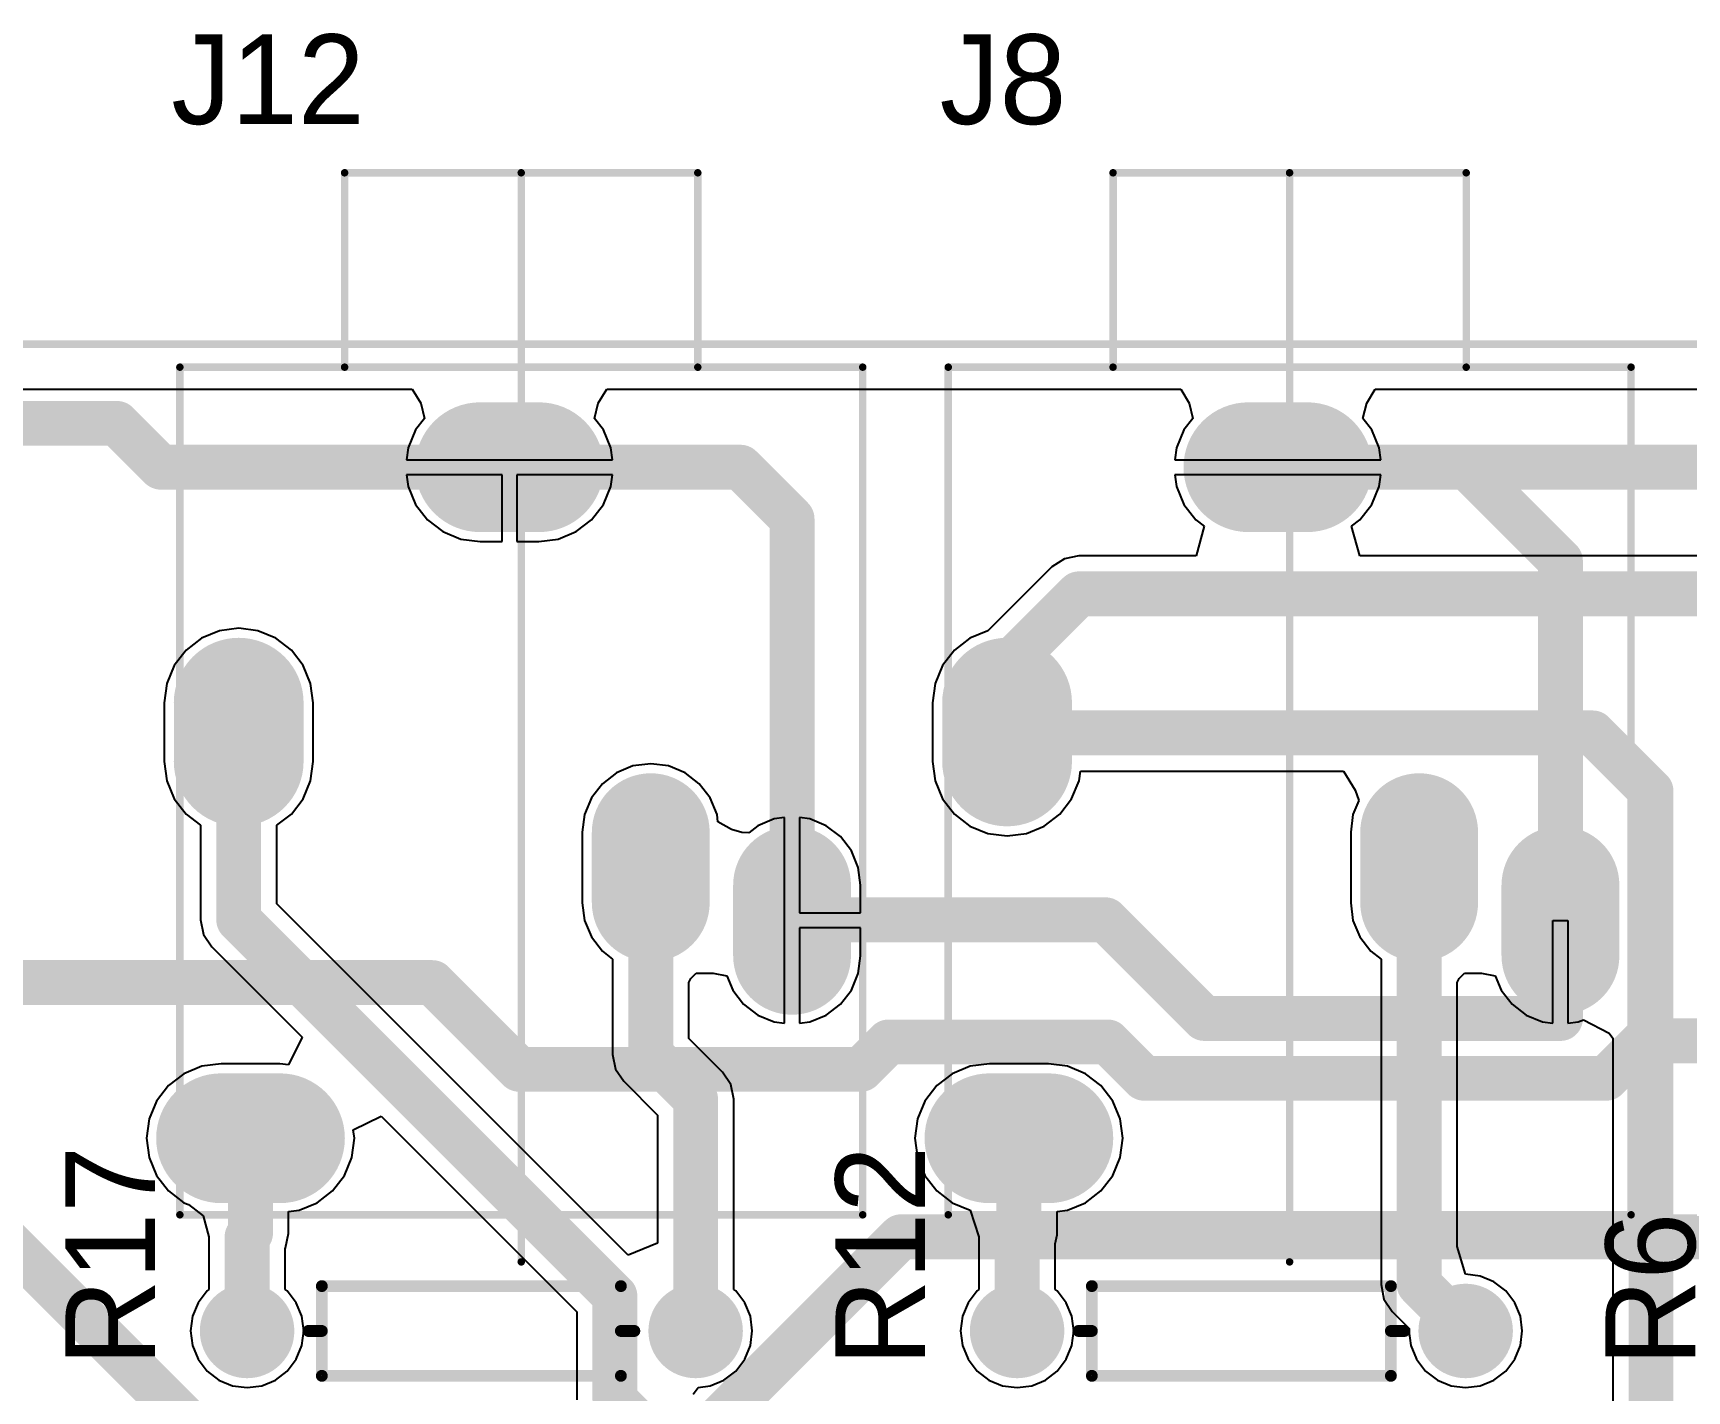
# Model space of a CAD drawing. Header units: millimetres. Extents: x 2.82 to 7.12, y 0.77 to 5.15.
# Drawn here: x 3.882 to 4.988, y 4.245 to 5.153 of the extents above; entities that cross this region are included whole.
import ezdxf

# ---------------------------------------------------------------- set-up
doc = ezdxf.new("R2010")
doc.units = ezdxf.units.MM
doc.header["$MEASUREMENT"] = 0
for name, color, linetype in [('BottomLayer', 5, 'Continuous'), ('BottomSolder', 6, 'Continuous'), ('Mechanical1', 6, 'Continuous'), ('MultiLayer', 9, 'Continuous'), ('PadHoleLayer', 156, 'Continuous'), ('TopLayer', 1, 'Continuous'), ('TopOverlay', 2, 'Continuous'), ('TopSolder', 216, 'Continuous')]:
    doc.layers.add(name, color=color, linetype=linetype)

msp = doc.modelspace()

# ---------------------------------------------------------------- linework, layer by layer
at = {"layer": 'BottomLayer'}
for points, const_width in [([(3.57, 4.892), (3.938, 4.892)], 0.03), ([(3.938, 4.892), (3.9673, 4.8627)], 0.03), ([(4.1808, 4.8627), (4.2202, 4.8627)], 0.0787), ([(4.6947, 4.8627), (4.7341, 4.8627)], 0.0787), ([(3.9673, 4.8627), (4.2005, 4.8627)], 0.03), ([(4.7144, 4.8627), (4.8407, 4.8627)], 0.03), ([(4.8407, 4.8627), (4.9034, 4.8)], 0.03), ([(4.8407, 4.8627), (5.2283, 4.8627)], 0.03), ([(4.9034, 4.5596), (4.9034, 4.8)], 0.03), ([(4.0194, 4.7052), (4.0194, 4.6659)], 0.0787), ([(4.5333, 4.7052), (4.5333, 4.6659)], 0.0787), ([(4.295, 4.6186), (4.295, 4.5714)], 0.0709), ([(4.8089, 4.6186), (4.8089, 4.5714)], 0.0709), ([(4.3895, 4.5832), (4.3895, 4.5359)], 0.0709), ([(4.9034, 4.5832), (4.9034, 4.5359)], 0.0709), ([(4.3895, 4.5596), (4.3895, 4.56)], 0.03), ([(4.3895, 4.56), (4.5992, 4.56)], 0.03), ([(4.5992, 4.56), (4.6652, 4.494)], 0.03), ([(4.9034, 4.494), (4.9034, 4.5596)], 0.03), ([(3.803, 4.518), (4.149, 4.518)], 0.03), ([(4.149, 4.518), (4.207, 4.46)], 0.03), ([(4.6652, 4.494), (4.9034, 4.494)], 0.03), ([(4.4357, 4.46), (4.454, 4.4783)], 0.03), ([(4.454, 4.4783), (4.6007, 4.4783)], 0.03), ([(4.6007, 4.4783), (4.625, 4.454)], 0.03), ([(4.934, 4.454), (4.959, 4.479)], 0.03), ([(4.959, 4.479), (5.15, 4.479)], 0.03), ([(4.207, 4.46), (4.4357, 4.46)], 0.03), ([(4.625, 4.454), (4.934, 4.454)], 0.03), ([(4.0076, 4.4139), (4.047, 4.4139)], 0.0787), ([(4.5215, 4.4139), (4.5609, 4.4139)], 0.0787), ([(3.783, 4.427), (4.175, 4.035)], 0.03), ([(4.255, 4.1407), (4.4623, 4.348)], 0.03), ([(4.4623, 4.348), (6.588, 4.348)], 0.03)]:
    msp.add_lwpolyline(points, dxfattribs=dict(at, const_width=const_width))
for points, const_width in [([(3.9305, 4.892, 1), (3.9455, 4.892, 1)], 0.015), ([(3.9305, 4.892, 1), (3.9455, 4.892, 1)], 0.015), ([(4.1611, 4.8627, 1), (4.2005, 4.8627, 1)], 0.0394), ([(4.2005, 4.8627, 1), (4.2399, 4.8627, 1)], 0.0394), ([(4.675, 4.8627, 1), (4.7144, 4.8627, 1)], 0.0394), ([(4.7144, 4.8627, 1), (4.7538, 4.8627, 1)], 0.0394), ([(3.9598, 4.8627, 1), (3.9748, 4.8627, 1)], 0.015), ([(3.9598, 4.8627, 1), (3.9748, 4.8627, 1)], 0.015), ([(4.193, 4.8627, 1), (4.208, 4.8627, 1)], 0.015), ([(4.7069, 4.8627, 1), (4.7219, 4.8627, 1)], 0.015), ([(4.8332, 4.8627, 1), (4.8482, 4.8627, 1)], 0.015), ([(4.8332, 4.8627, 1), (4.8482, 4.8627, 1)], 0.015), ([(4.8332, 4.8627, 1), (4.8482, 4.8627, 1)], 0.015), ([(4.8959, 4.8, 1), (4.9109, 4.8, 1)], 0.015), ([(4.8959, 4.8, 1), (4.9109, 4.8, 1)], 0.015), ([(3.9997, 4.7052, 1), (4.0391, 4.7052, 1)], 0.0394), ([(4.5136, 4.7052, 1), (4.553, 4.7052, 1)], 0.0394), ([(3.9997, 4.6659, 1), (4.0391, 4.6659, 1)], 0.0394), ([(4.5136, 4.6659, 1), (4.553, 4.6659, 1)], 0.0394), ([(4.2773, 4.6186, 1), (4.3127, 4.6186, 1)], 0.0354), ([(4.7912, 4.6186, 1), (4.8266, 4.6186, 1)], 0.0354), ([(4.3718, 4.5832, 1), (4.4072, 4.5832, 1)], 0.0354), ([(4.8857, 4.5832, 1), (4.9211, 4.5832, 1)], 0.0354), ([(4.2773, 4.5714, 1), (4.3127, 4.5714, 1)], 0.0354), ([(4.7912, 4.5714, 1), (4.8266, 4.5714, 1)], 0.0354), ([(4.3718, 4.5359, 1), (4.4072, 4.5359, 1)], 0.0354), ([(4.382, 4.56, 1), (4.397, 4.56, 1)], 0.015), ([(4.382, 4.56, 1), (4.397, 4.56, 1)], 0.015), ([(4.382, 4.5596, 1), (4.397, 4.5596, 1)], 0.015), ([(4.5917, 4.56, 1), (4.6067, 4.56, 1)], 0.015), ([(4.5917, 4.56, 1), (4.6067, 4.56, 1)], 0.015), ([(4.8857, 4.5359, 1), (4.9211, 4.5359, 1)], 0.0354), ([(4.8959, 4.5596, 1), (4.9109, 4.5596, 1)], 0.015), ([(4.8959, 4.5596, 1), (4.9109, 4.5596, 1)], 0.015), ([(4.1415, 4.518, 1), (4.1565, 4.518, 1)], 0.015), ([(4.1415, 4.518, 1), (4.1565, 4.518, 1)], 0.015), ([(4.6577, 4.494, 1), (4.6727, 4.494, 1)], 0.015), ([(4.6577, 4.494, 1), (4.6727, 4.494, 1)], 0.015), ([(4.8959, 4.494, 1), (4.9109, 4.494, 1)], 0.015), ([(4.8959, 4.494, 1), (4.9109, 4.494, 1)], 0.015), ([(4.4465, 4.4783, 1), (4.4615, 4.4783, 1)], 0.015), ([(4.4465, 4.4783, 1), (4.4615, 4.4783, 1)], 0.015), ([(4.5932, 4.4783, 1), (4.6082, 4.4783, 1)], 0.015), ([(4.5932, 4.4783, 1), (4.6082, 4.4783, 1)], 0.015), ([(4.9515, 4.479, 1), (4.9665, 4.479, 1)], 0.015), ([(4.9515, 4.479, 1), (4.9665, 4.479, 1)], 0.015), ([(4.1995, 4.46, 1), (4.2145, 4.46, 1)], 0.015), ([(4.1995, 4.46, 1), (4.2145, 4.46, 1)], 0.015), ([(4.4282, 4.46, 1), (4.4432, 4.46, 1)], 0.015), ([(4.4282, 4.46, 1), (4.4432, 4.46, 1)], 0.015), ([(4.6175, 4.454, 1), (4.6325, 4.454, 1)], 0.015), ([(4.6175, 4.454, 1), (4.6325, 4.454, 1)], 0.015), ([(4.9265, 4.454, 1), (4.9415, 4.454, 1)], 0.015), ([(4.9265, 4.454, 1), (4.9415, 4.454, 1)], 0.015), ([(3.9879, 4.4139, 1), (4.0273, 4.4139, 1)], 0.0394), ([(4.0273, 4.4139, 1), (4.0667, 4.4139, 1)], 0.0394), ([(4.5018, 4.4139, 1), (4.5412, 4.4139, 1)], 0.0394), ([(4.5412, 4.4139, 1), (4.5806, 4.4139, 1)], 0.0394), ([(4.4548, 4.348, 1), (4.4698, 4.348, 1)], 0.015), ([(4.4548, 4.348, 1), (4.4698, 4.348, 1)], 0.015), ([(4.0112, 4.285, 1), (4.0388, 4.285, 1)], 0.0276), ([(4.3112, 4.285, 1), (4.3388, 4.285, 1)], 0.0276), ([(4.5262, 4.285, 1), (4.5538, 4.285, 1)], 0.0276), ([(4.8262, 4.285, 1), (4.8538, 4.285, 1)], 0.0276)]:
    msp.add_lwpolyline(points, format="xyb", close=True, dxfattribs=dict(at, const_width=const_width))
at = {"layer": 'BottomSolder'}
for points, const_width in [([(4.1808, 4.8627), (4.2202, 4.8627)], 0.0867), ([(4.6947, 4.8627), (4.7341, 4.8627)], 0.0867), ([(4.0194, 4.7052), (4.0194, 4.6659)], 0.0867), ([(4.5333, 4.7052), (4.5333, 4.6659)], 0.0867), ([(4.295, 4.6186), (4.295, 4.5714)], 0.0789), ([(4.8089, 4.6186), (4.8089, 4.5714)], 0.0789), ([(4.3895, 4.5832), (4.3895, 4.5359)], 0.0789), ([(4.9034, 4.5832), (4.9034, 4.5359)], 0.0789), ([(4.0076, 4.4139), (4.047, 4.4139)], 0.0867), ([(4.5215, 4.4139), (4.5609, 4.4139)], 0.0867)]:
    msp.add_lwpolyline(points, dxfattribs=dict(at, const_width=const_width))
for points, const_width in [([(4.1591, 4.8627, 1), (4.2025, 4.8627, 1)], 0.0434), ([(4.1985, 4.8627, 1), (4.2419, 4.8627, 1)], 0.0434), ([(4.673, 4.8627, 1), (4.7164, 4.8627, 1)], 0.0434), ([(4.7124, 4.8627, 1), (4.7558, 4.8627, 1)], 0.0434), ([(3.9977, 4.7052, 1), (4.0411, 4.7052, 1)], 0.0434), ([(4.5116, 4.7052, 1), (4.555, 4.7052, 1)], 0.0434), ([(3.9977, 4.6659, 1), (4.0411, 4.6659, 1)], 0.0434), ([(4.5116, 4.6659, 1), (4.555, 4.6659, 1)], 0.0434), ([(4.2753, 4.6186, 1), (4.3147, 4.6186, 1)], 0.0394), ([(4.7892, 4.6186, 1), (4.8286, 4.6186, 1)], 0.0394), ([(4.3698, 4.5832, 1), (4.4092, 4.5832, 1)], 0.0394), ([(4.8837, 4.5832, 1), (4.9231, 4.5832, 1)], 0.0394), ([(4.2753, 4.5714, 1), (4.3147, 4.5714, 1)], 0.0394), ([(4.7892, 4.5714, 1), (4.8286, 4.5714, 1)], 0.0394), ([(4.3698, 4.5359, 1), (4.4092, 4.5359, 1)], 0.0394), ([(4.8837, 4.5359, 1), (4.9231, 4.5359, 1)], 0.0394), ([(3.9859, 4.4139, 1), (4.0293, 4.4139, 1)], 0.0434), ([(4.0253, 4.4139, 1), (4.0687, 4.4139, 1)], 0.0434), ([(4.4998, 4.4139, 1), (4.5432, 4.4139, 1)], 0.0434), ([(4.5392, 4.4139, 1), (4.5826, 4.4139, 1)], 0.0434), ([(4.0092, 4.285, 1), (4.0408, 4.285, 1)], 0.0316), ([(4.3092, 4.285, 1), (4.3408, 4.285, 1)], 0.0316), ([(4.5242, 4.285, 1), (4.5558, 4.285, 1)], 0.0316), ([(4.8242, 4.285, 1), (4.8558, 4.285, 1)], 0.0316)]:
    msp.add_lwpolyline(points, format="xyb", close=True, dxfattribs=dict(at, const_width=const_width))
at = {"layer": 'Mechanical1', "const_width": 0.005}
msp.add_lwpolyline([(3.055, 4.945), (7.005, 4.945)], dxfattribs=at)
at = {"layer": 'MultiLayer'}
for points, const_width in [([(4.1808, 4.8627), (4.2202, 4.8627)], 0.0787), ([(4.6947, 4.8627), (4.7341, 4.8627)], 0.0787), ([(4.0194, 4.7052), (4.0194, 4.6659)], 0.0787), ([(4.5333, 4.7052), (4.5333, 4.6659)], 0.0787), ([(4.295, 4.6186), (4.295, 4.5714)], 0.0709), ([(4.8089, 4.6186), (4.8089, 4.5714)], 0.0709), ([(4.3895, 4.5832), (4.3895, 4.5359)], 0.0709), ([(4.9034, 4.5832), (4.9034, 4.5359)], 0.0709), ([(4.0076, 4.4139), (4.047, 4.4139)], 0.0787), ([(4.5215, 4.4139), (4.5609, 4.4139)], 0.0787)]:
    msp.add_lwpolyline(points, dxfattribs=dict(at, const_width=const_width))
for points, const_width in [([(4.1611, 4.8627, 1), (4.2005, 4.8627, 1)], 0.0394), ([(4.2005, 4.8627, 1), (4.2399, 4.8627, 1)], 0.0394), ([(4.675, 4.8627, 1), (4.7144, 4.8627, 1)], 0.0394), ([(4.7144, 4.8627, 1), (4.7538, 4.8627, 1)], 0.0394), ([(3.9997, 4.7052, 1), (4.0391, 4.7052, 1)], 0.0394), ([(4.5136, 4.7052, 1), (4.553, 4.7052, 1)], 0.0394), ([(3.9997, 4.6659, 1), (4.0391, 4.6659, 1)], 0.0394), ([(4.5136, 4.6659, 1), (4.553, 4.6659, 1)], 0.0394), ([(4.2773, 4.6186, 1), (4.3127, 4.6186, 1)], 0.0354), ([(4.7912, 4.6186, 1), (4.8266, 4.6186, 1)], 0.0354), ([(4.3718, 4.5832, 1), (4.4072, 4.5832, 1)], 0.0354), ([(4.8857, 4.5832, 1), (4.9211, 4.5832, 1)], 0.0354), ([(4.2773, 4.5714, 1), (4.3127, 4.5714, 1)], 0.0354), ([(4.7912, 4.5714, 1), (4.8266, 4.5714, 1)], 0.0354), ([(4.3718, 4.5359, 1), (4.4072, 4.5359, 1)], 0.0354), ([(4.8857, 4.5359, 1), (4.9211, 4.5359, 1)], 0.0354), ([(3.9879, 4.4139, 1), (4.0273, 4.4139, 1)], 0.0394), ([(4.0273, 4.4139, 1), (4.0667, 4.4139, 1)], 0.0394), ([(4.5018, 4.4139, 1), (4.5412, 4.4139, 1)], 0.0394), ([(4.5412, 4.4139, 1), (4.5806, 4.4139, 1)], 0.0394), ([(4.0112, 4.285, 1), (4.0388, 4.285, 1)], 0.0276), ([(4.3112, 4.285, 1), (4.3388, 4.285, 1)], 0.0276), ([(4.5262, 4.285, 1), (4.5538, 4.285, 1)], 0.0276), ([(4.8262, 4.285, 1), (4.8538, 4.285, 1)], 0.0276)]:
    msp.add_lwpolyline(points, format="xyb", close=True, dxfattribs=dict(at, const_width=const_width))
at = {"layer": 'PadHoleLayer'}
for points, const_width in [([(4.1857, 4.8627, 1), (4.2153, 4.8627, 1)], 0.0295), ([(4.6996, 4.8627, 1), (4.7292, 4.8627, 1)], 0.0295), ([(4.0046, 4.6856, 1), (4.0342, 4.6856, 1)], 0.0295), ([(4.5185, 4.6856, 1), (4.5481, 4.6856, 1)], 0.0295), ([(4.2812, 4.595, 1), (4.3088, 4.595, 1)], 0.0276), ([(4.7951, 4.595, 1), (4.8227, 4.595, 1)], 0.0276), ([(4.3757, 4.5596, 1), (4.4033, 4.5596, 1)], 0.0276), ([(4.8896, 4.5596, 1), (4.9172, 4.5596, 1)], 0.0276), ([(4.0125, 4.4139, 1), (4.042, 4.4139, 1)], 0.0295), ([(4.5264, 4.4139, 1), (4.5559, 4.4139, 1)], 0.0295), ([(4.0166, 4.285, 1), (4.0334, 4.285, 1)], 0.0167), ([(4.3166, 4.285, 1), (4.3334, 4.285, 1)], 0.0167), ([(4.5316, 4.285, 1), (4.5484, 4.285, 1)], 0.0167), ([(4.8316, 4.285, 1), (4.8484, 4.285, 1)], 0.0167)]:
    msp.add_lwpolyline(points, format="xyb", close=True, dxfattribs=dict(at, const_width=const_width))
at = {"layer": 'TopLayer'}
for p, q in [((3.4924, 4.915), (4.1355, 4.915)), ((4.1355, 4.915), (4.1411, 4.9055)), ((4.2599, 4.9055), (4.2655, 4.915)), ((4.2655, 4.915), (4.6494, 4.915)), ((4.6494, 4.915), (4.655, 4.9055)), ((4.7738, 4.9055), (4.7794, 4.915)), ((4.7794, 4.915), (5.1633, 4.915)), ((4.1411, 4.9055), (4.1436, 4.8953)), ((4.2574, 4.8953), (4.2599, 4.9055)), ((4.655, 4.9055), (4.6575, 4.8953)), ((4.7713, 4.8953), (4.7738, 4.9055)), ((4.1436, 4.8953), (4.1377, 4.8876)), ((4.2633, 4.8876), (4.2574, 4.8953)), ((4.6575, 4.8953), (4.6516, 4.8876)), ((4.7772, 4.8876), (4.7713, 4.8953)), ((4.1377, 4.8876), (4.1327, 4.8756)), ((4.2683, 4.8756), (4.2633, 4.8876)), ((4.6516, 4.8876), (4.6466, 4.8756)), ((4.7822, 4.8756), (4.7772, 4.8876)), ((4.1327, 4.8756), (4.1317, 4.8677)), ((4.1317, 4.8677), (4.2005, 4.8677)), ((4.2005, 4.8677), (4.2693, 4.8677)), ((4.2693, 4.8677), (4.2683, 4.8756)), ((4.6466, 4.8756), (4.6456, 4.8677)), ((4.6456, 4.8677), (4.7144, 4.8677)), ((4.7144, 4.8677), (4.7832, 4.8677)), ((4.7832, 4.8677), (4.7822, 4.8756)), ((4.1955, 4.8577), (4.1317, 4.8577)), ((4.1317, 4.8577), (4.1327, 4.8498)), ((4.1955, 4.8129), (4.1955, 4.8577)), ((4.2693, 4.8577), (4.2055, 4.8577)), ((4.2055, 4.8577), (4.2055, 4.8129)), ((4.2683, 4.8498), (4.2693, 4.8577)), ((4.7144, 4.8577), (4.6456, 4.8577)), ((4.6456, 4.8577), (4.6466, 4.8498)), ((4.7832, 4.8577), (4.7144, 4.8577)), ((4.7822, 4.8498), (4.7832, 4.8577)), ((4.1327, 4.8498), (4.1377, 4.8378)), ((4.2633, 4.8378), (4.2683, 4.8498)), ((4.6466, 4.8498), (4.6516, 4.8378)), ((4.7772, 4.8378), (4.7822, 4.8498)), ((4.1377, 4.8378), (4.1456, 4.8275)), ((4.2554, 4.8275), (4.2633, 4.8378)), ((4.6516, 4.8378), (4.6595, 4.8275)), ((4.7693, 4.8275), (4.7772, 4.8378)), ((4.1456, 4.8275), (4.1559, 4.8196)), ((4.2451, 4.8196), (4.2554, 4.8275)), ((4.6595, 4.8275), (4.6652, 4.8232)), ((4.6652, 4.8232), (4.6597, 4.8035)), ((4.7637, 4.8232), (4.7693, 4.8275)), ((4.7692, 4.8035), (4.7637, 4.8232)), ((4.1559, 4.8196), (4.1679, 4.8146)), ((4.1679, 4.8146), (4.1808, 4.8129)), ((4.1808, 4.8129), (4.1955, 4.8129)), ((4.2055, 4.8129), (4.2202, 4.8129)), ((4.2202, 4.8129), (4.2331, 4.8146)), ((4.2331, 4.8146), (4.2451, 4.8196)), ((4.5716, 4.8015), (4.5633, 4.796)), ((4.5813, 4.8035), (4.5716, 4.8015)), ((4.6597, 4.8035), (4.5813, 4.8035)), ((5.1735, 4.8035), (4.7692, 4.8035)), ((4.5633, 4.796), (4.5206, 4.7534)), ((3.9945, 4.7484), (3.9842, 4.7404)), ((4.0065, 4.7533), (3.9945, 4.7484)), ((4.0194, 4.755), (4.0065, 4.7533)), ((4.0323, 4.7533), (4.0194, 4.755)), ((4.0443, 4.7484), (4.0323, 4.7533)), ((4.0546, 4.7404), (4.0443, 4.7484)), ((4.5084, 4.7484), (4.4981, 4.7404)), ((4.5204, 4.7533), (4.5084, 4.7484)), ((4.5206, 4.7534), (4.5204, 4.7533)), ((3.9842, 4.7404), (3.9763, 4.7301)), ((4.0625, 4.7301), (4.0546, 4.7404)), ((4.4981, 4.7404), (4.4902, 4.7301)), ((3.9763, 4.7301), (3.9713, 4.7181)), ((4.0675, 4.7181), (4.0625, 4.7301)), ((4.4902, 4.7301), (4.4852, 4.7181)), ((3.9713, 4.7181), (3.9696, 4.7052)), ((4.0692, 4.7052), (4.0675, 4.7181)), ((4.4852, 4.7181), (4.4835, 4.7052)), ((3.9696, 4.7052), (3.9696, 4.6659)), ((4.0692, 4.6659), (4.0692, 4.7052)), ((4.4835, 4.7052), (4.4835, 4.6659)), ((3.9696, 4.6659), (3.9713, 4.653)), ((4.0675, 4.653), (4.0692, 4.6659)), ((4.2721, 4.6583), (4.2626, 4.651)), ((4.2831, 4.6629), (4.2721, 4.6583)), ((4.295, 4.6644), (4.2831, 4.6629)), ((4.3069, 4.6629), (4.295, 4.6644)), ((4.3179, 4.6583), (4.3069, 4.6629)), ((4.3274, 4.651), (4.3179, 4.6583)), ((4.4835, 4.6659), (4.4852, 4.653)), ((4.5814, 4.653), (4.5823, 4.6595)), ((4.5823, 4.6595), (4.7582, 4.6595)), ((4.7582, 4.6595), (4.766, 4.6467)), ((3.9713, 4.653), (3.9763, 4.641)), ((4.0625, 4.641), (4.0675, 4.653)), ((4.2626, 4.651), (4.2553, 4.6415)), ((4.3347, 4.6415), (4.3274, 4.651)), ((4.4852, 4.653), (4.4902, 4.641)), ((4.5764, 4.641), (4.5814, 4.653)), ((4.766, 4.6467), (4.7685, 4.6398)), ((3.9763, 4.641), (3.9842, 4.6307)), ((4.0546, 4.6307), (4.0625, 4.641)), ((4.2553, 4.6415), (4.2507, 4.6305)), ((4.3393, 4.6305), (4.3347, 4.6415)), ((4.4902, 4.641), (4.4981, 4.6307)), ((4.5685, 4.6307), (4.5764, 4.641)), ((4.7685, 4.6398), (4.7646, 4.6305)), ((3.9842, 4.6307), (3.9939, 4.6232)), ((4.0449, 4.6232), (4.0546, 4.6307)), ((4.2507, 4.6305), (4.2492, 4.6186)), ((4.3399, 4.6255), (4.3393, 4.6305)), ((4.349, 4.6203), (4.3399, 4.6255)), ((4.3776, 4.6275), (4.3666, 4.6229)), ((4.3845, 4.6284), (4.3776, 4.6275)), ((4.3845, 4.5596), (4.3845, 4.6284)), ((4.4013, 4.6275), (4.3945, 4.6284)), ((4.3945, 4.6284), (4.3945, 4.5646)), ((4.4124, 4.6229), (4.4013, 4.6275)), ((4.4981, 4.6307), (4.5084, 4.6227)), ((4.5582, 4.6227), (4.5685, 4.6307)), ((4.7646, 4.6305), (4.7631, 4.6186)), ((3.9939, 4.6232), (3.9939, 4.56)), ((4.0449, 4.5706), (4.0449, 4.6232)), ((4.2492, 4.6186), (4.2492, 4.5714)), ((4.3558, 4.6183), (4.349, 4.6203)), ((4.3605, 4.6182), (4.3558, 4.6183)), ((4.3666, 4.6229), (4.3605, 4.6182)), ((4.4219, 4.6156), (4.4124, 4.6229)), ((4.4292, 4.6061), (4.4219, 4.6156)), ((4.5084, 4.6227), (4.5204, 4.6178)), ((4.5204, 4.6178), (4.5333, 4.6161)), ((4.5333, 4.6161), (4.5462, 4.6178)), ((4.5462, 4.6178), (4.5582, 4.6227)), ((4.7631, 4.6186), (4.7631, 4.5714)), ((4.4338, 4.595), (4.4292, 4.6061)), ((4.4353, 4.5832), (4.4338, 4.595)), ((4.4353, 4.5646), (4.4353, 4.5832)), ((4.2798, 4.3356), (4.0449, 4.5706)), ((4.2492, 4.5714), (4.2507, 4.5595)), ((4.7631, 4.5714), (4.7646, 4.5595)), ((3.9939, 4.56), (3.9959, 4.5502)), ((4.2507, 4.5595), (4.2553, 4.5485)), ((4.3845, 4.4908), (4.3845, 4.5596)), ((4.3945, 4.5646), (4.4353, 4.5646)), ((4.7646, 4.5595), (4.7692, 4.5485)), ((4.8984, 4.4908), (4.8984, 4.5596)), ((4.8984, 4.5596), (4.9084, 4.5596)), ((4.9084, 4.5596), (4.9084, 4.4908)), ((3.9959, 4.5502), (4.0014, 4.542)), ((4.2553, 4.5485), (4.2626, 4.539)), ((4.4353, 4.5546), (4.3945, 4.5546)), ((4.3945, 4.5546), (4.3945, 4.4908)), ((4.4353, 4.5359), (4.4353, 4.5546)), ((4.7692, 4.5485), (4.7765, 4.539)), ((4.0014, 4.542), (4.0618, 4.4816)), ((4.2626, 4.539), (4.2695, 4.5337)), ((4.4338, 4.5241), (4.4353, 4.5359)), ((4.7765, 4.539), (4.7834, 4.5337)), ((4.2695, 4.5337), (4.2695, 4.47)), ((4.3217, 4.5207), (4.3253, 4.5243)), ((4.3253, 4.5243), (4.3367, 4.5242)), ((4.3367, 4.5242), (4.3459, 4.5225)), ((4.4292, 4.513), (4.4338, 4.5241)), ((4.7834, 4.5337), (4.7834, 4.3161)), ((4.8356, 4.5207), (4.8392, 4.5243)), ((4.8392, 4.5243), (4.8506, 4.5242)), ((4.8506, 4.5242), (4.8598, 4.5225)), ((4.3205, 4.518), (4.3217, 4.5207)), ((4.3205, 4.4806), (4.3205, 4.518)), ((4.3459, 4.5225), (4.3498, 4.513)), ((4.3498, 4.513), (4.3571, 4.5035)), ((4.4219, 4.5035), (4.4292, 4.513)), ((4.8344, 4.518), (4.8356, 4.5207)), ((4.8344, 4.3414), (4.8344, 4.518)), ((4.8598, 4.5225), (4.8637, 4.513)), ((4.8637, 4.513), (4.871, 4.5035)), ((4.3571, 4.5035), (4.3666, 4.4963)), ((4.4124, 4.4963), (4.4219, 4.5035)), ((4.871, 4.5035), (4.8805, 4.4963)), ((4.3666, 4.4963), (4.3776, 4.4917)), ((4.3776, 4.4917), (4.3845, 4.4908)), ((4.3945, 4.4908), (4.4013, 4.4917)), ((4.4013, 4.4917), (4.4124, 4.4963)), ((4.8805, 4.4963), (4.8915, 4.4917)), ((4.8915, 4.4917), (4.8984, 4.4908)), ((4.9084, 4.4908), (4.9152, 4.4917)), ((4.9152, 4.4917), (4.9188, 4.4932)), ((4.9188, 4.4932), (4.9359, 4.4841)), ((4.0618, 4.4816), (4.0526, 4.463)), ((4.343, 4.458), (4.3205, 4.4806)), ((4.9359, 4.4841), (4.9385, 4.4808)), ((4.9385, 4.4808), (4.9385, 4.1066)), ((4.2695, 4.47), (4.2715, 4.4602)), ((3.9947, 4.462), (3.9827, 4.457)), ((4.0076, 4.4637), (3.9947, 4.462)), ((4.047, 4.4637), (4.0076, 4.4637)), ((4.0526, 4.463), (4.047, 4.4637)), ((4.2715, 4.4602), (4.277, 4.452)), ((4.3485, 4.4498), (4.343, 4.458)), ((4.5086, 4.462), (4.4966, 4.457)), ((4.5215, 4.4637), (4.5086, 4.462)), ((4.5609, 4.4637), (4.5215, 4.4637)), ((4.5738, 4.462), (4.5609, 4.4637)), ((4.5858, 4.457), (4.5738, 4.462)), ((3.9724, 4.4491), (3.9645, 4.4388)), ((3.9827, 4.457), (3.9724, 4.4491)), ((4.277, 4.452), (4.2995, 4.4294)), ((4.3505, 4.44), (4.3485, 4.4498)), ((4.4863, 4.4491), (4.4784, 4.4388)), ((4.4966, 4.457), (4.4863, 4.4491)), ((4.5961, 4.4491), (4.5858, 4.457)), ((4.604, 4.4388), (4.5961, 4.4491)), ((3.9645, 4.4388), (3.9595, 4.4268)), ((4.3505, 4.3128), (4.3505, 4.44)), ((4.4784, 4.4388), (4.4734, 4.4268)), ((4.609, 4.4268), (4.604, 4.4388)), ((3.9595, 4.4268), (3.9578, 4.4139)), ((4.096, 4.4195), (4.1147, 4.4287)), ((4.1147, 4.4287), (4.2455, 4.2979)), ((4.2995, 4.4294), (4.2995, 4.3438)), ((4.4734, 4.4268), (4.4717, 4.4139)), ((4.6107, 4.4139), (4.609, 4.4268)), ((3.9578, 4.4139), (3.9595, 4.401)), ((4.0951, 4.401), (4.0968, 4.4139)), ((4.0968, 4.4139), (4.096, 4.4195)), ((4.4717, 4.4139), (4.4734, 4.401)), ((4.609, 4.401), (4.6107, 4.4139)), ((3.9595, 4.401), (3.9645, 4.389)), ((4.0901, 4.389), (4.0951, 4.401)), ((4.4734, 4.401), (4.4784, 4.389)), ((4.604, 4.389), (4.609, 4.401)), ((3.9645, 4.389), (3.9724, 4.3787)), ((4.0822, 4.3787), (4.0901, 4.389)), ((4.4784, 4.389), (4.4863, 4.3787)), ((4.5961, 4.3787), (4.604, 4.389)), ((3.9724, 4.3787), (3.9827, 4.3708)), ((3.9827, 4.3708), (3.9858, 4.3695)), ((3.9858, 4.3695), (3.9957, 4.3621)), ((4.0599, 4.3658), (4.0719, 4.3708)), ((4.0719, 4.3708), (4.0822, 4.3787)), ((4.4863, 4.3787), (4.4966, 4.3708)), ((4.4966, 4.3708), (4.5086, 4.3658)), ((4.5738, 4.3658), (4.5858, 4.3708)), ((4.5858, 4.3708), (4.5961, 4.3787)), ((3.9957, 4.3621), (3.9995, 4.348)), ((4.0528, 4.3649), (4.0599, 4.3658)), ((4.0528, 4.3503), (4.0528, 4.3649)), ((4.5086, 4.3658), (4.5145, 4.348)), ((4.5667, 4.3649), (4.5738, 4.3658)), ((4.5667, 4.3492), (4.5667, 4.3649)), ((3.9995, 4.348), (3.9995, 4.3128)), ((4.0508, 4.3405), (4.0528, 4.3503)), ((4.5145, 4.348), (4.5145, 4.3128)), ((4.5655, 4.3432), (4.5667, 4.3492)), ((4.0505, 4.34), (4.0508, 4.3405)), ((4.0505, 4.3128), (4.0505, 4.34)), ((4.2995, 4.3438), (4.2798, 4.3356)), ((4.5655, 4.3128), (4.5655, 4.3432)), ((4.84, 4.3229), (4.8344, 4.3414)), ((4.7834, 4.3161), (4.7853, 4.3063)), ((4.8498, 4.3216), (4.84, 4.3229)), ((4.8589, 4.3178), (4.8498, 4.3216)), ((4.8668, 4.3118), (4.8589, 4.3178)), ((3.9922, 4.3039), (3.9884, 4.2948)), ((3.9982, 4.3118), (3.9922, 4.3039)), ((3.9995, 4.3128), (3.9982, 4.3118)), ((4.0518, 4.3118), (4.0505, 4.3128)), ((4.0578, 4.3039), (4.0518, 4.3118)), ((4.0616, 4.2948), (4.0578, 4.3039)), ((4.3518, 4.3118), (4.3505, 4.3128)), ((4.3578, 4.3039), (4.3518, 4.3118)), ((4.3616, 4.2948), (4.3578, 4.3039)), ((4.5072, 4.3039), (4.5034, 4.2948)), ((4.5132, 4.3118), (4.5072, 4.3039)), ((4.5145, 4.3128), (4.5132, 4.3118)), ((4.5668, 4.3118), (4.5655, 4.3128)), ((4.5728, 4.3039), (4.5668, 4.3118)), ((4.5766, 4.2948), (4.5728, 4.3039)), ((4.7853, 4.3063), (4.7909, 4.2981)), ((4.8728, 4.3039), (4.8668, 4.3118)), ((4.8766, 4.2948), (4.8728, 4.3039)), ((3.9884, 4.2948), (3.9871, 4.285)), ((4.0629, 4.285), (4.0616, 4.2948)), ((4.2455, 4.2979), (4.2455, 4.239)), ((4.3629, 4.285), (4.3616, 4.2948)), ((4.5034, 4.2948), (4.5021, 4.285)), ((4.5779, 4.285), (4.5766, 4.2948)), ((4.7909, 4.2981), (4.8023, 4.2866)), ((4.8779, 4.285), (4.8766, 4.2948)), ((3.9871, 4.285), (3.9884, 4.2752)), ((4.0616, 4.2752), (4.0629, 4.285)), ((4.3616, 4.2752), (4.3629, 4.285)), ((4.5021, 4.285), (4.5034, 4.2752)), ((4.5766, 4.2752), (4.5779, 4.285)), ((4.8023, 4.2866), (4.8021, 4.285)), ((4.8021, 4.285), (4.8034, 4.2752)), ((4.8766, 4.2752), (4.8779, 4.285)), ((3.9884, 4.2752), (3.9922, 4.2661)), ((4.0578, 4.2661), (4.0616, 4.2752)), ((4.3578, 4.2661), (4.3616, 4.2752)), ((4.5034, 4.2752), (4.5072, 4.2661)), ((4.5728, 4.2661), (4.5766, 4.2752)), ((4.8034, 4.2752), (4.8072, 4.2661)), ((4.8728, 4.2661), (4.8766, 4.2752)), ((3.9922, 4.2661), (3.9982, 4.2582)), ((4.0518, 4.2582), (4.0578, 4.2661)), ((4.3518, 4.2582), (4.3578, 4.2661)), ((4.5072, 4.2661), (4.5132, 4.2582)), ((4.5668, 4.2582), (4.5728, 4.2661)), ((4.8072, 4.2661), (4.8132, 4.2582)), ((4.8668, 4.2582), (4.8728, 4.2661)), ((3.9982, 4.2582), (4.0061, 4.2522)), ((4.0061, 4.2522), (4.0152, 4.2484)), ((4.0152, 4.2484), (4.025, 4.2471)), ((4.025, 4.2471), (4.0348, 4.2484)), ((4.0348, 4.2484), (4.0439, 4.2522)), ((4.0439, 4.2522), (4.0518, 4.2582)), ((4.3266, 4.2473), (4.3348, 4.2484)), ((4.3348, 4.2484), (4.3439, 4.2522)), ((4.3439, 4.2522), (4.3518, 4.2582)), ((4.5132, 4.2582), (4.5211, 4.2522)), ((4.5211, 4.2522), (4.5302, 4.2484)), ((4.5302, 4.2484), (4.54, 4.2471)), ((4.54, 4.2471), (4.5498, 4.2484)), ((4.5498, 4.2484), (4.5589, 4.2522)), ((4.5589, 4.2522), (4.5668, 4.2582)), ((4.8132, 4.2582), (4.8211, 4.2522)), ((4.8211, 4.2522), (4.8302, 4.2484)), ((4.8302, 4.2484), (4.84, 4.2471)), ((4.84, 4.2471), (4.8498, 4.2484)), ((4.8498, 4.2484), (4.8589, 4.2522)), ((4.8589, 4.2522), (4.8668, 4.2582)), ((4.3233, 4.2427), (4.3266, 4.2473))]:
    msp.add_line(p, q, dxfattribs=at)
for points, const_width in [([(4.1808, 4.8627), (4.2202, 4.8627)], 0.0787), ([(4.6947, 4.8627), (4.7341, 4.8627)], 0.0787), ([(4.2005, 4.8627), (4.355, 4.8627)], 0.03), ([(4.355, 4.8627), (4.3895, 4.8282)], 0.03), ([(4.3895, 4.5596), (4.3895, 4.8282)], 0.03), ([(4.5333, 4.73), (4.5813, 4.778)], 0.03), ([(4.5813, 4.778), (5.6, 4.778)], 0.03), ([(4.0194, 4.7052), (4.0194, 4.6659)], 0.0787), ([(4.5333, 4.7052), (4.5333, 4.6659)], 0.0787), ([(4.5333, 4.6856), (4.5333, 4.73)], 0.03), ([(4.0194, 4.56), (4.0194, 4.6856)], 0.03), ([(4.5333, 4.685), (4.5333, 4.6856)], 0.03), ([(4.5333, 4.685), (4.925, 4.685)], 0.03), ([(4.925, 4.685), (4.964, 4.646)], 0.03), ([(4.964, 4.096), (4.964, 4.646)], 0.03), ([(4.295, 4.6186), (4.295, 4.5714)], 0.0709), ([(4.8089, 4.6186), (4.8089, 4.5714)], 0.0709), ([(4.3895, 4.5832), (4.3895, 4.5359)], 0.0709), ([(4.9034, 4.5832), (4.9034, 4.5359)], 0.0709), ([(4.295, 4.47), (4.295, 4.595)], 0.03), ([(4.8089, 4.3161), (4.8089, 4.595)], 0.03), ([(4.0194, 4.56), (4.271, 4.3084)], 0.03), ([(4.295, 4.47), (4.325, 4.44)], 0.03), ([(4.0076, 4.4139), (4.047, 4.4139)], 0.0787), ([(4.325, 4.285), (4.325, 4.44)], 0.03), ([(4.5215, 4.4139), (4.5609, 4.4139)], 0.0787), ([(4.0273, 4.3503), (4.0273, 4.4139)], 0.03), ([(4.5412, 4.3492), (4.5412, 4.4139)], 0.03), ([(4.025, 4.348), (4.0273, 4.3503)], 0.03), ([(4.025, 4.285), (4.025, 4.348)], 0.03), ([(4.54, 4.348), (4.5412, 4.3492)], 0.03), ([(4.54, 4.285), (4.54, 4.348)], 0.03), ([(4.8089, 4.3161), (4.84, 4.285)], 0.03), ([(4.271, 4.239), (4.271, 4.3084)], 0.03), ([(4.271, 4.239), (4.32, 4.19)], 0.03)]:
    msp.add_lwpolyline(points, dxfattribs=dict(at, const_width=const_width))
for points, const_width in [([(4.1611, 4.8627, 1), (4.2005, 4.8627, 1)], 0.0394), ([(4.2005, 4.8627, 1), (4.2399, 4.8627, 1)], 0.0394), ([(4.675, 4.8627, 1), (4.7144, 4.8627, 1)], 0.0394), ([(4.7144, 4.8627, 1), (4.7538, 4.8627, 1)], 0.0394), ([(4.193, 4.8627, 1), (4.208, 4.8627, 1)], 0.015), ([(4.3475, 4.8627, 1), (4.3625, 4.8627, 1)], 0.015), ([(4.3475, 4.8627, 1), (4.3625, 4.8627, 1)], 0.015), ([(4.382, 4.8282, 1), (4.397, 4.8282, 1)], 0.015), ([(4.382, 4.8282, 1), (4.397, 4.8282, 1)], 0.015), ([(4.5738, 4.778, 1), (4.5888, 4.778, 1)], 0.015), ([(4.5738, 4.778, 1), (4.5888, 4.778, 1)], 0.015), ([(3.9997, 4.7052, 1), (4.0391, 4.7052, 1)], 0.0394), ([(4.5136, 4.7052, 1), (4.553, 4.7052, 1)], 0.0394), ([(4.5258, 4.73, 1), (4.5408, 4.73, 1)], 0.015), ([(4.5258, 4.73, 1), (4.5408, 4.73, 1)], 0.015), ([(3.9997, 4.6659, 1), (4.0391, 4.6659, 1)], 0.0394), ([(4.5136, 4.6659, 1), (4.553, 4.6659, 1)], 0.0394), ([(4.0119, 4.6856, 1), (4.0269, 4.6856, 1)], 0.015), ([(4.5258, 4.6856, 1), (4.5408, 4.6856, 1)], 0.015), ([(4.5258, 4.6856, 1), (4.5408, 4.6856, 1)], 0.015), ([(4.5258, 4.685, 1), (4.5408, 4.685, 1)], 0.015), ([(4.5258, 4.685, 1), (4.5408, 4.685, 1)], 0.015), ([(4.9175, 4.685, 1), (4.9325, 4.685, 1)], 0.015), ([(4.9175, 4.685, 1), (4.9325, 4.685, 1)], 0.015), ([(4.9565, 4.646, 1), (4.9715, 4.646, 1)], 0.015), ([(4.9565, 4.646, 1), (4.9715, 4.646, 1)], 0.015), ([(4.2773, 4.6186, 1), (4.3127, 4.6186, 1)], 0.0354), ([(4.7912, 4.6186, 1), (4.8266, 4.6186, 1)], 0.0354), ([(4.3718, 4.5832, 1), (4.4072, 4.5832, 1)], 0.0354), ([(4.8857, 4.5832, 1), (4.9211, 4.5832, 1)], 0.0354), ([(4.2773, 4.5714, 1), (4.3127, 4.5714, 1)], 0.0354), ([(4.2875, 4.595, 1), (4.3025, 4.595, 1)], 0.015), ([(4.7912, 4.5714, 1), (4.8266, 4.5714, 1)], 0.0354), ([(4.8014, 4.595, 1), (4.8164, 4.595, 1)], 0.015), ([(4.0119, 4.56, 1), (4.0269, 4.56, 1)], 0.015), ([(4.0119, 4.56, 1), (4.0269, 4.56, 1)], 0.015), ([(4.3718, 4.5359, 1), (4.4072, 4.5359, 1)], 0.0354), ([(4.382, 4.5596, 1), (4.397, 4.5596, 1)], 0.015), ([(4.8857, 4.5359, 1), (4.9211, 4.5359, 1)], 0.0354), ([(4.2875, 4.47, 1), (4.3025, 4.47, 1)], 0.015), ([(4.2875, 4.47, 1), (4.3025, 4.47, 1)], 0.015), ([(3.9879, 4.4139, 1), (4.0273, 4.4139, 1)], 0.0394), ([(4.0273, 4.4139, 1), (4.0667, 4.4139, 1)], 0.0394), ([(4.3175, 4.44, 1), (4.3325, 4.44, 1)], 0.015), ([(4.3175, 4.44, 1), (4.3325, 4.44, 1)], 0.015), ([(4.5018, 4.4139, 1), (4.5412, 4.4139, 1)], 0.0394), ([(4.5412, 4.4139, 1), (4.5806, 4.4139, 1)], 0.0394), ([(4.0198, 4.4139, 1), (4.0348, 4.4139, 1)], 0.015), ([(4.5337, 4.4139, 1), (4.5487, 4.4139, 1)], 0.015), ([(4.0175, 4.348, 1), (4.0325, 4.348, 1)], 0.015), ([(4.0175, 4.348, 1), (4.0325, 4.348, 1)], 0.015), ([(4.0198, 4.3503, 1), (4.0348, 4.3503, 1)], 0.015), ([(4.0198, 4.3503, 1), (4.0348, 4.3503, 1)], 0.015), ([(4.5325, 4.348, 1), (4.5475, 4.348, 1)], 0.015), ([(4.5325, 4.348, 1), (4.5475, 4.348, 1)], 0.015), ([(4.5337, 4.3492, 1), (4.5487, 4.3492, 1)], 0.015), ([(4.5337, 4.3492, 1), (4.5487, 4.3492, 1)], 0.015), ([(4.8014, 4.3161, 1), (4.8164, 4.3161, 1)], 0.015), ([(4.8014, 4.3161, 1), (4.8164, 4.3161, 1)], 0.015), ([(4.2635, 4.3084, 1), (4.2785, 4.3084, 1)], 0.015), ([(4.2635, 4.3084, 1), (4.2785, 4.3084, 1)], 0.015), ([(4.0112, 4.285, 1), (4.0388, 4.285, 1)], 0.0276), ([(4.3112, 4.285, 1), (4.3388, 4.285, 1)], 0.0276), ([(4.5262, 4.285, 1), (4.5538, 4.285, 1)], 0.0276), ([(4.8262, 4.285, 1), (4.8538, 4.285, 1)], 0.0276), ([(4.0175, 4.285, 1), (4.0325, 4.285, 1)], 0.015), ([(4.3175, 4.285, 1), (4.3325, 4.285, 1)], 0.015), ([(4.5325, 4.285, 1), (4.5475, 4.285, 1)], 0.015), ([(4.8325, 4.285, 1), (4.8475, 4.285, 1)], 0.015), ([(4.2635, 4.239, 1), (4.2785, 4.239, 1)], 0.015), ([(4.2635, 4.239, 1), (4.2785, 4.239, 1)], 0.015)]:
    msp.add_lwpolyline(points, format="xyb", close=True, dxfattribs=dict(at, const_width=const_width))
at = {"layer": 'TopOverlay'}
for points, const_width in [([(4.0903, 4.9296), (4.0903, 5.0596)], 0.005), ([(4.0903, 5.0596), (4.3265, 5.0596)], 0.005), ([(4.2084, 4.3312), (4.2084, 5.0596)], 0.005), ([(4.3265, 4.9296), (4.3265, 5.0596)], 0.005), ([(4.6042, 4.9296), (4.6042, 5.0596)], 0.005), ([(4.6042, 5.0596), (4.8404, 5.0596)], 0.005), ([(4.7223, 4.3312), (4.7223, 5.0596)], 0.005), ([(4.8404, 4.9296), (4.8404, 5.0596)], 0.005), ([(3.98, 4.3627), (3.98, 4.9296)], 0.005), ([(3.98, 4.9296), (4.4367, 4.9296)], 0.005), ([(4.4367, 4.3627), (4.4367, 4.9296)], 0.005), ([(4.4939, 4.3627), (4.4939, 4.9296)], 0.005), ([(4.4939, 4.9296), (4.9506, 4.9296)], 0.005), ([(4.9506, 4.3627), (4.9506, 4.9296)], 0.005), ([(3.98, 4.3627), (4.4367, 4.3627)], 0.005), ([(4.4939, 4.3627), (4.9506, 4.3627)], 0.005), ([(4.075, 4.315), (4.275, 4.315)], 0.00787), ([(4.075, 4.285), (4.075, 4.315)], 0.00787), ([(4.275, 4.255), (4.275, 4.315)], 0.00787), ([(4.59, 4.315), (4.79, 4.315)], 0.00787), ([(4.59, 4.285), (4.59, 4.315)], 0.00787), ([(4.79, 4.255), (4.79, 4.315)], 0.00787), ([(4.066, 4.285), (4.075, 4.285)], 0.00787), ([(4.075, 4.255), (4.075, 4.285)], 0.00787), ([(4.275, 4.285), (4.284, 4.285)], 0.00787), ([(4.581, 4.285), (4.59, 4.285)], 0.00787), ([(4.59, 4.255), (4.59, 4.285)], 0.00787), ([(4.79, 4.285), (4.799, 4.285)], 0.00787), ([(4.075, 4.255), (4.275, 4.255)], 0.00787), ([(4.59, 4.255), (4.79, 4.255)], 0.00787)]:
    msp.add_lwpolyline(points, dxfattribs=dict(at, const_width=const_width))
for points, const_width in [([(4.089, 5.0596, 1), (4.0915, 5.0596, 1)], 0.0025), ([(4.089, 5.0596, 1), (4.0915, 5.0596, 1)], 0.0025), ([(4.2071, 5.0596, 1), (4.2096, 5.0596, 1)], 0.0025), ([(4.3252, 5.0596, 1), (4.3277, 5.0596, 1)], 0.0025), ([(4.3252, 5.0596, 1), (4.3277, 5.0596, 1)], 0.0025), ([(4.6029, 5.0596, 1), (4.6054, 5.0596, 1)], 0.0025), ([(4.6029, 5.0596, 1), (4.6054, 5.0596, 1)], 0.0025), ([(4.721, 5.0596, 1), (4.7235, 5.0596, 1)], 0.0025), ([(4.8391, 5.0596, 1), (4.8416, 5.0596, 1)], 0.0025), ([(4.8391, 5.0596, 1), (4.8416, 5.0596, 1)], 0.0025), ([(3.9788, 4.9296, 1), (3.9813, 4.9296, 1)], 0.0025), ([(3.9788, 4.9296, 1), (3.9813, 4.9296, 1)], 0.0025), ([(4.089, 4.9296, 1), (4.0915, 4.9296, 1)], 0.0025), ([(4.3252, 4.9296, 1), (4.3277, 4.9296, 1)], 0.0025), ([(4.4355, 4.9296, 1), (4.438, 4.9296, 1)], 0.0025), ([(4.4355, 4.9296, 1), (4.438, 4.9296, 1)], 0.0025), ([(4.4927, 4.9296, 1), (4.4952, 4.9296, 1)], 0.0025), ([(4.4927, 4.9296, 1), (4.4952, 4.9296, 1)], 0.0025), ([(4.6029, 4.9296, 1), (4.6054, 4.9296, 1)], 0.0025), ([(4.8391, 4.9296, 1), (4.8416, 4.9296, 1)], 0.0025), ([(4.9494, 4.9296, 1), (4.9519, 4.9296, 1)], 0.0025), ([(4.9494, 4.9296, 1), (4.9519, 4.9296, 1)], 0.0025), ([(3.9788, 4.3627, 1), (3.9813, 4.3627, 1)], 0.0025), ([(3.9788, 4.3627, 1), (3.9813, 4.3627, 1)], 0.0025), ([(4.4355, 4.3627, 1), (4.438, 4.3627, 1)], 0.0025), ([(4.4355, 4.3627, 1), (4.438, 4.3627, 1)], 0.0025), ([(4.4927, 4.3627, 1), (4.4952, 4.3627, 1)], 0.0025), ([(4.4927, 4.3627, 1), (4.4952, 4.3627, 1)], 0.0025), ([(4.9494, 4.3627, 1), (4.9519, 4.3627, 1)], 0.0025), ([(4.9494, 4.3627, 1), (4.9519, 4.3627, 1)], 0.0025), ([(4.2071, 4.3312, 1), (4.2096, 4.3312, 1)], 0.0025), ([(4.721, 4.3312, 1), (4.7235, 4.3312, 1)], 0.0025), ([(4.073, 4.315, 1), (4.077, 4.315, 1)], 0.00394), ([(4.073, 4.315, 1), (4.077, 4.315, 1)], 0.00394), ([(4.273, 4.315, 1), (4.277, 4.315, 1)], 0.00394), ([(4.273, 4.315, 1), (4.277, 4.315, 1)], 0.00394), ([(4.588, 4.315, 1), (4.592, 4.315, 1)], 0.00394), ([(4.588, 4.315, 1), (4.592, 4.315, 1)], 0.00394), ([(4.788, 4.315, 1), (4.792, 4.315, 1)], 0.00394), ([(4.788, 4.315, 1), (4.792, 4.315, 1)], 0.00394), ([(4.064, 4.285, 1), (4.068, 4.285, 1)], 0.00394), ([(4.073, 4.285, 1), (4.077, 4.285, 1)], 0.00394), ([(4.073, 4.285, 1), (4.077, 4.285, 1)], 0.00394), ([(4.073, 4.285, 1), (4.077, 4.285, 1)], 0.00394), ([(4.273, 4.285, 1), (4.277, 4.285, 1)], 0.00394), ([(4.282, 4.285, 1), (4.286, 4.285, 1)], 0.00394), ([(4.579, 4.285, 1), (4.583, 4.285, 1)], 0.00394), ([(4.588, 4.285, 1), (4.592, 4.285, 1)], 0.00394), ([(4.588, 4.285, 1), (4.592, 4.285, 1)], 0.00394), ([(4.588, 4.285, 1), (4.592, 4.285, 1)], 0.00394), ([(4.788, 4.285, 1), (4.792, 4.285, 1)], 0.00394), ([(4.797, 4.285, 1), (4.801, 4.285, 1)], 0.00394), ([(4.073, 4.255, 1), (4.077, 4.255, 1)], 0.00394), ([(4.073, 4.255, 1), (4.077, 4.255, 1)], 0.00394), ([(4.273, 4.255, 1), (4.277, 4.255, 1)], 0.00394), ([(4.273, 4.255, 1), (4.277, 4.255, 1)], 0.00394), ([(4.588, 4.255, 1), (4.592, 4.255, 1)], 0.00394), ([(4.588, 4.255, 1), (4.592, 4.255, 1)], 0.00394), ([(4.788, 4.255, 1), (4.792, 4.255, 1)], 0.00394), ([(4.788, 4.255, 1), (4.792, 4.255, 1)], 0.00394)]:
    msp.add_lwpolyline(points, format="xyb", close=True, dxfattribs=dict(at, const_width=const_width))
at = {"layer": 'TopSolder'}
for points, const_width in [([(4.1808, 4.8627), (4.2202, 4.8627)], 0.0867), ([(4.6947, 4.8627), (4.7341, 4.8627)], 0.0867), ([(4.0194, 4.7052), (4.0194, 4.6659)], 0.0867), ([(4.5333, 4.7052), (4.5333, 4.6659)], 0.0867), ([(4.295, 4.6186), (4.295, 4.5714)], 0.0789), ([(4.8089, 4.6186), (4.8089, 4.5714)], 0.0789), ([(4.3895, 4.5832), (4.3895, 4.5359)], 0.0789), ([(4.9034, 4.5832), (4.9034, 4.5359)], 0.0789), ([(4.0076, 4.4139), (4.047, 4.4139)], 0.0867), ([(4.5215, 4.4139), (4.5609, 4.4139)], 0.0867)]:
    msp.add_lwpolyline(points, dxfattribs=dict(at, const_width=const_width))
for points, const_width in [([(4.1591, 4.8627, 1), (4.2025, 4.8627, 1)], 0.0434), ([(4.1985, 4.8627, 1), (4.2419, 4.8627, 1)], 0.0434), ([(4.673, 4.8627, 1), (4.7164, 4.8627, 1)], 0.0434), ([(4.7124, 4.8627, 1), (4.7558, 4.8627, 1)], 0.0434), ([(3.9977, 4.7052, 1), (4.0411, 4.7052, 1)], 0.0434), ([(4.5116, 4.7052, 1), (4.555, 4.7052, 1)], 0.0434), ([(3.9977, 4.6659, 1), (4.0411, 4.6659, 1)], 0.0434), ([(4.5116, 4.6659, 1), (4.555, 4.6659, 1)], 0.0434), ([(4.2753, 4.6186, 1), (4.3147, 4.6186, 1)], 0.0394), ([(4.7892, 4.6186, 1), (4.8286, 4.6186, 1)], 0.0394), ([(4.3698, 4.5832, 1), (4.4092, 4.5832, 1)], 0.0394), ([(4.8837, 4.5832, 1), (4.9231, 4.5832, 1)], 0.0394), ([(4.2753, 4.5714, 1), (4.3147, 4.5714, 1)], 0.0394), ([(4.7892, 4.5714, 1), (4.8286, 4.5714, 1)], 0.0394), ([(4.3698, 4.5359, 1), (4.4092, 4.5359, 1)], 0.0394), ([(4.8837, 4.5359, 1), (4.9231, 4.5359, 1)], 0.0394), ([(3.9859, 4.4139, 1), (4.0293, 4.4139, 1)], 0.0434), ([(4.0253, 4.4139, 1), (4.0687, 4.4139, 1)], 0.0434), ([(4.4998, 4.4139, 1), (4.5432, 4.4139, 1)], 0.0434), ([(4.5392, 4.4139, 1), (4.5826, 4.4139, 1)], 0.0434), ([(4.0092, 4.285, 1), (4.0408, 4.285, 1)], 0.0316), ([(4.3092, 4.285, 1), (4.3408, 4.285, 1)], 0.0316), ([(4.5242, 4.285, 1), (4.5558, 4.285, 1)], 0.0316), ([(4.8242, 4.285, 1), (4.8558, 4.285, 1)], 0.0316)]:
    msp.add_lwpolyline(points, format="xyb", close=True, dxfattribs=dict(at, const_width=const_width))

# ---------------------------------------------------------------- texts
at = {"layer": 'TopOverlay'}
for s, p in [('J12', (3.9743, 5.0922)), ('J8', (4.4882, 5.0922))]:
    msp.add_text(s, height=0.06, dxfattribs=at).set_placement(p)
for s, p in [('R17', (3.9635, 4.2615)), ('R12', (4.4785, 4.2615)), ('R6', (4.9935, 4.2615))]:
    msp.add_text(s, height=0.06, rotation=90, dxfattribs=at).set_placement(p)

doc.saveas('drawing.dxf')
